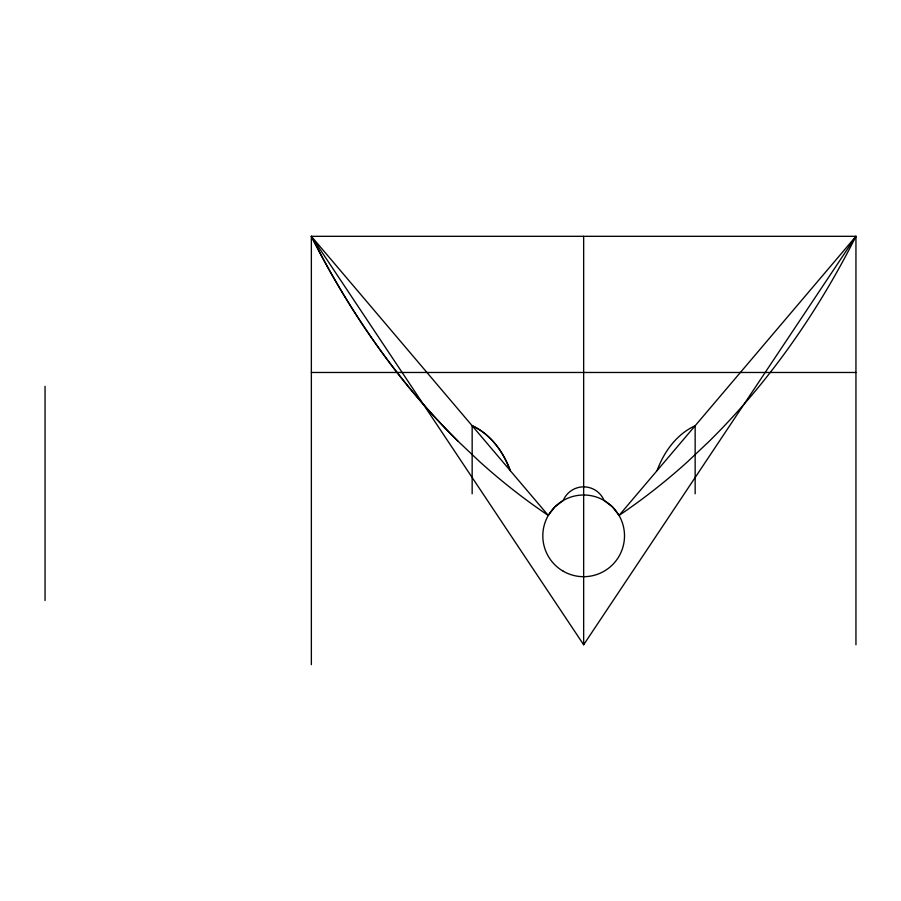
<?xml version="1.0" encoding="UTF-8"?>
<svg xmlns="http://www.w3.org/2000/svg" width="901" height="901" viewBox="0 0 901 901"><rect width="100%" height="100%" fill="white"/><g stroke="black" fill="none" stroke-linecap="round" stroke-linejoin="round"><path stroke-width="1.35" d="M855.95 644.767L855.95 236.321A837.75 622.602 -90 0 1 709.459 441.04L687.756 461.571A837.75 622.602 90 0 1 619.032 515.428L612.534 506.97L604.075 500.472A22.12 22.12 0 0 0 563.238 500.472L554.779 506.97L548.281 515.428L311.363 236.321L583.657 644.767L855.95 236.321L311.363 236.321L311.363 664.679M619.032 515.428L855.95 236.321M311.363 372.473L855.95 372.473M457.854 441.04A837.75 622.602 90 0 1 311.363 236.321A837.75 622.602 -90 0 0 457.854 441.04L479.557 461.571A837.75 622.602 -90 0 0 548.281 515.428M695.155 493.816L695.155 425.745A88.501 65.773 -90 0 0 657.088 470.581M583.657 236.321L583.657 644.767M472.158 425.745A88.501 65.773 90 0 1 510.225 470.581A88.501 65.773 -90 0 0 472.158 425.745L472.158 493.816M45.05 386.304L45.05 600.517M563.238 571.223A40.849 40.849 0 0 0 624.506 535.847A40.849 40.849 0 0 0 563.238 500.472A40.849 40.849 0 0 0 563.238 571.223"/></g></svg>
